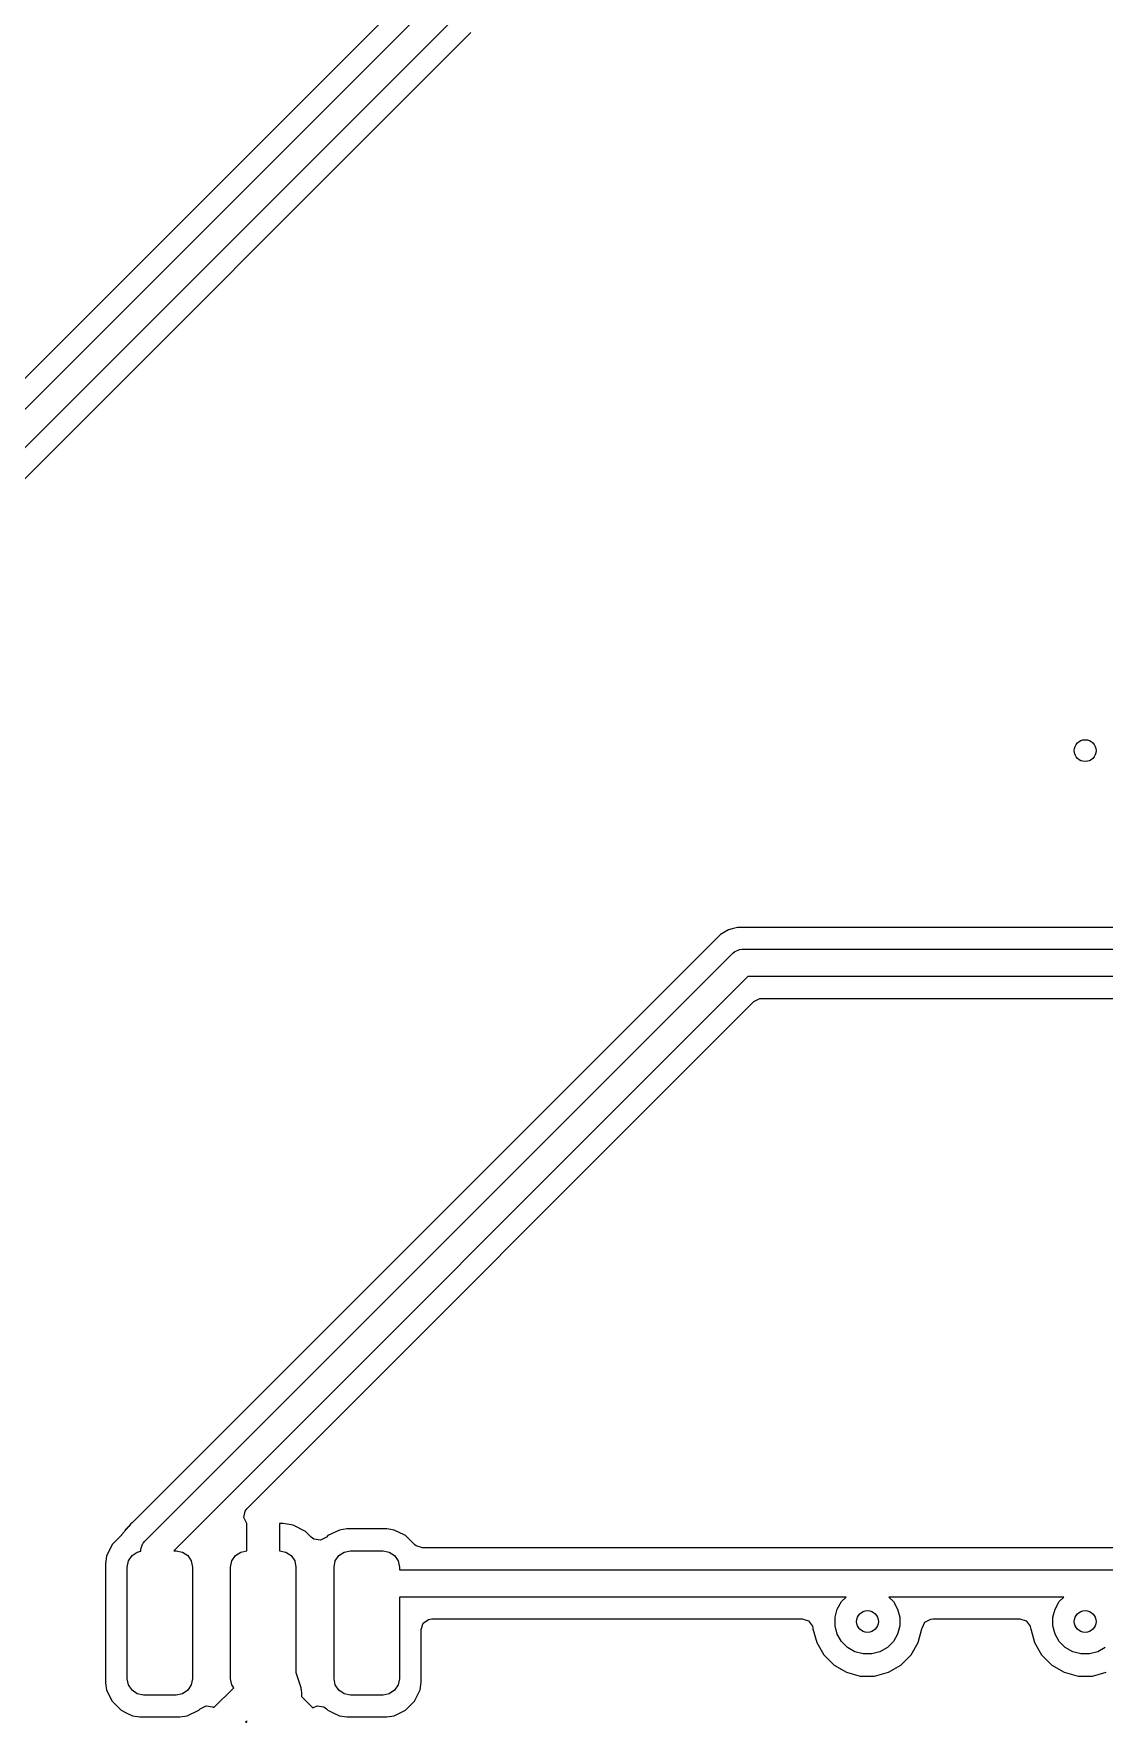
# Model space of a CAD drawing. Header units: millimetres. Extents: x 103.8 to 193.7, y -116.2 to -61.3.
# Drawn here: x 118.09 to 127.92, y -97.67 to -82.16 of the extents above; entities that cross this region are included whole.
import ezdxf

# ---------------------------------------------------------------- set-up
doc = ezdxf.new("R2010")
doc.units = ezdxf.units.MM
doc.layers.add('F.Cu', color=13, linetype='CONTINUOUS', true_color=0xc83434)

msp = doc.modelspace()

# ---------------------------------------------------------------- linework, layer by layer
at = {"layer": 'F.Cu', "linetype": 'CONTINUOUS'}
for p, q in [((121.800142, -81.539531), (113.639531, -89.700142)), ((113.811612, -89.811612), (121.911612, -81.711612)), ((122.051776, -81.925), (114.025, -89.951776)), ((114.804827, -89.455498), (122.105831, -82.154496)), ((124.474356, -90.396683), (124.400142, -90.439531)), ((124.506478, -90.388076), (124.474356, -90.396683)), ((124.557147, -90.3745), (124.506478, -90.388076)), ((124.642853, -90.3745), (124.557147, -90.3745)), ((129.376679, -90.3745), (124.642853, -90.3745)), ((124.400141, -90.439532), (118.9979, -95.841771)), ((124.400142, -90.439531), (124.400141, -90.439532)), ((124.562478, -90.582843), (124.575613, -90.577402)), ((124.575613, -90.577402), (124.575614, -90.577402)), ((124.575614, -90.577402), (124.6, -90.575)), ((124.6, -90.575), (129.50759, -90.575)), ((119.111612, -96.011612), (124.511611, -90.611612)), ((124.511611, -90.611612), (124.530553, -90.596067)), ((124.530553, -90.596067), (124.530554, -90.596066)), ((124.530554, -90.596066), (124.562478, -90.582843)), ((124.651777, -90.825), (119.376776, -96.1)), ((129.462171, -90.825), (124.651777, -90.825)), ((124.705831, -91.054496), (124.760348, -91.026719)), ((124.760348, -91.026719), (124.775835, -91.0255)), ((124.775835, -91.0255), (129.276679, -91.0255)), ((120.050159, -95.710166), (124.705831, -91.054496)), ((118.9979, -95.841771), (118.98372, -95.853527)), ((120.022388, -95.795652), (120.031959, -95.735219)), ((120.049999, -95.849838), (120.022388, -95.795652)), ((120.031959, -95.735219), (120.050159, -95.710166)), ((120.049999, -96.1), (120.049999, -95.849838)), ((120.35, -95.85), (120.349999, -95.850001)), ((120.349999, -95.850001), (120.349999, -96.1)), ((120.381483, -95.85), (120.35, -95.85)), ((120.475146, -95.864835), (120.381483, -95.85)), ((118.854985, -95.999333), (118.8108, -96.043518)), ((118.893516, -95.960802), (118.854985, -95.999333)), ((118.893517, -95.960801), (118.893516, -95.960802)), ((118.899316, -95.955003), (118.893517, -95.960801)), ((118.923168, -95.924598), (118.898376, -95.954063)), ((118.898376, -95.954063), (118.899316, -95.955003)), ((118.925232, -95.920306), (118.923168, -95.924598)), ((118.925233, -95.920305), (118.925232, -95.920306)), ((118.927302, -95.917898), (118.925233, -95.920305)), ((118.93795, -95.902882), (118.927302, -95.917898)), ((118.939533, -95.90014), (118.93795, -95.902882)), ((118.958526, -95.881146), (118.939533, -95.90014)), ((118.96359, -95.875684), (118.958526, -95.881146)), ((118.981097, -95.855319), (118.96359, -95.875684)), ((118.981105, -95.855311), (118.981097, -95.855319)), ((118.98372, -95.853527), (118.981105, -95.855311)), ((120.47515, -95.864836), (120.475146, -95.864835)), ((120.588042, -95.922358), (120.47515, -95.864836)), ((120.639997, -95.974313), (120.588042, -95.922358)), ((120.665054, -95.992517), (120.639997, -95.974313)), ((120.725485, -96.002091), (120.665054, -95.992517)), ((120.780003, -95.974314), (120.725485, -96.002091)), ((120.793513, -95.960803), (120.780003, -95.974314)), ((120.793517, -95.960801), (120.793513, -95.960803)), ((120.898603, -95.909427), (120.793517, -95.960801)), ((120.932672, -95.904463), (120.898603, -95.909427)), ((120.966739, -95.8995), (120.932672, -95.904463)), ((121.333259, -95.8995), (120.966739, -95.8995)), ((121.372229, -95.905178), (121.333259, -95.8995)), ((121.401394, -95.909427), (121.372229, -95.905178)), ((121.492697, -95.954063), (121.401394, -95.909427)), ((121.506482, -95.960802), (121.492697, -95.954063)), ((121.589197, -96.043517), (121.506482, -95.960802)), ((118.759426, -96.148607), (118.749499, -96.21674)), ((118.8108, -96.043518), (118.759426, -96.148604)), ((118.759426, -96.148604), (118.759426, -96.148607)), ((118.961417, -96.192597), (118.993933, -96.143934)), ((118.993933, -96.143934), (119.042596, -96.111418)), ((119.042596, -96.111418), (119.075457, -96.104881)), ((119.075457, -96.104881), (119.075914, -96.084909)), ((119.075914, -96.084909), (119.077402, -96.080378)), ((119.077402, -96.075613), (119.084963, -96.057359)), ((119.077402, -96.080378), (119.077402, -96.075613)), ((119.084963, -96.057359), (119.091134, -96.038573)), ((119.091134, -96.038573), (119.094243, -96.034955)), ((119.094243, -96.034955), (119.096067, -96.030554)), ((119.096067, -96.030554), (119.111612, -96.011612)), ((119.376776, -96.1), (119.399999, -96.1)), ((119.399999, -96.1), (119.457402, -96.111418)), ((119.457402, -96.111418), (119.506065, -96.143934)), ((119.506065, -96.143934), (119.538581, -96.192597)), ((119.911417, -96.192597), (119.943933, -96.143934)), ((119.943933, -96.143934), (119.992596, -96.111418)), ((119.992596, -96.111418), (120.049999, -96.1)), ((120.349999, -96.1), (120.407402, -96.111418)), ((120.407402, -96.111418), (120.456065, -96.143934)), ((120.456065, -96.143934), (120.488581, -96.192597)), ((120.861417, -96.192597), (120.893933, -96.143934)), ((120.893933, -96.143934), (120.942596, -96.111418)), ((120.942596, -96.111418), (120.999999, -96.1)), ((120.999999, -96.1), (121.299999, -96.1)), ((121.299999, -96.1), (121.357402, -96.111418)), ((121.357402, -96.111418), (121.406065, -96.143934)), ((121.406065, -96.143934), (121.438581, -96.192597)), ((121.589197, -96.043518), (121.589197, -96.043517)), ((121.591183, -96.045504), (121.589197, -96.043518)), ((121.602996, -96.055593), (121.591183, -96.045504)), ((121.661187, -96.0745), (121.602996, -96.055593)), ((125.774521, -96.0745), (121.661187, -96.0745)), ((125.786363, -96.073789), (125.774521, -96.0745)), ((125.803611, -96.07171), (125.786363, -96.073789)), ((125.816169, -96.073505), (125.803611, -96.07171)), ((125.83017, -96.0745), (125.816169, -96.073505)), ((127.774521, -96.0745), (125.83017, -96.0745)), ((127.786363, -96.073789), (127.774521, -96.0745)), ((127.803611, -96.07171), (127.786363, -96.073789)), ((127.816169, -96.073505), (127.803611, -96.07171)), ((127.83017, -96.0745), (127.816169, -96.073505)), ((129.774521, -96.0745), (127.83017, -96.0745)), ((118.749499, -96.21674), (118.749499, -97.30826)), ((118.949999, -96.25), (118.961417, -96.192597)), ((118.949999, -97.275), (118.949999, -96.25)), ((119.538581, -96.192597), (119.549999, -96.25)), ((119.549999, -96.25), (119.549999, -97.275)), ((119.899999, -96.25), (119.911417, -96.192597)), ((119.899999, -97.275), (119.899999, -96.25)), ((120.488581, -96.192597), (120.499999, -96.25)), ((120.499999, -96.25), (120.499999, -97.217645)), ((120.849999, -96.25), (120.861417, -96.192597)), ((120.849999, -97.275), (120.849999, -96.25)), ((121.438581, -96.192597), (121.449999, -96.25)), ((121.449999, -96.25), (121.449999, -96.275)), ((121.449999, -96.275), (133.148223, -96.275)), ((125.554366, -96.525), (121.449999, -96.525)), ((121.449999, -96.525), (121.449999, -97.275)), ((125.472836, -96.635195), (125.511994, -96.567372)), ((125.511994, -96.567372), (125.554366, -96.525)), ((127.554366, -96.525), (125.945634, -96.525)), ((125.945634, -96.525), (125.988006, -96.567372)), ((125.988006, -96.567372), (126.027164, -96.635195)), ((127.472836, -96.635195), (127.511994, -96.567372)), ((127.511994, -96.567372), (127.554366, -96.525)), ((121.650499, -96.8245), (121.669406, -96.766309)), ((121.669406, -96.766309), (121.718906, -96.730345)), ((121.718906, -96.730345), (121.749499, -96.7255)), ((121.749499, -96.7255), (125.150779, -96.7255)), ((125.150779, -96.7255), (125.20897, -96.744407)), ((125.20897, -96.744407), (125.244934, -96.793907)), ((125.452567, -96.710842), (125.472836, -96.635195)), ((125.452567, -96.789158), (125.452567, -96.710842)), ((126.027164, -96.635195), (126.047433, -96.710842)), ((126.047433, -96.710842), (126.047433, -96.789158)), ((126.251068, -96.811577), (126.27741, -96.756352)), ((126.27741, -96.756352), (126.331181, -96.727158)), ((126.331181, -96.727158), (126.349221, -96.7255)), ((126.349221, -96.7255), (127.150779, -96.7255)), ((127.150779, -96.7255), (127.20897, -96.744407)), ((127.20897, -96.744407), (127.244934, -96.793907)), ((127.452567, -96.710842), (127.472836, -96.635195)), ((127.452567, -96.789158), (127.452567, -96.710842)), ((121.650499, -97.30826), (121.650499, -96.8245)), ((125.244934, -96.793907), (125.248932, -96.811577)), ((125.248932, -96.811577), (125.249499, -96.815889)), ((125.249499, -96.815889), (125.283609, -96.94319)), ((125.472836, -96.864805), (125.452567, -96.789158)), ((125.511994, -96.932628), (125.472836, -96.864805)), ((125.567372, -96.988006), (125.511994, -96.932628)), ((125.988006, -96.932628), (125.932628, -96.988006)), ((126.027164, -96.864805), (125.988006, -96.932628)), ((126.047433, -96.789158), (126.027164, -96.864805)), ((126.216392, -96.943186), (126.2505, -96.815892)), ((126.2505, -96.815889), (126.251068, -96.811577)), ((126.2505, -96.815892), (126.2505, -96.815889)), ((127.244934, -96.793907), (127.248932, -96.811577)), ((127.248932, -96.811577), (127.249499, -96.815889)), ((127.249499, -96.815889), (127.283609, -96.94319)), ((127.472836, -96.864805), (127.452567, -96.789158)), ((127.511994, -96.932628), (127.472836, -96.864805)), ((127.567372, -96.988006), (127.511994, -96.932628)), ((125.283609, -96.94319), (125.349496, -97.057309)), ((125.349496, -97.057309), (125.349498, -97.057311)), ((125.349498, -97.057311), (125.3495, -97.057314)), ((125.3495, -97.057314), (125.442686, -97.1505)), ((125.635195, -97.027164), (125.567372, -96.988006)), ((125.710842, -97.047433), (125.635195, -97.027164)), ((125.789158, -97.047433), (125.710842, -97.047433)), ((125.864805, -97.027164), (125.789158, -97.047433)), ((125.932628, -96.988006), (125.864805, -97.027164)), ((126.057314, -97.1505), (126.1505, -97.057314)), ((126.1505, -97.057314), (126.150503, -97.057309)), ((126.150503, -97.057309), (126.21639, -96.94319)), ((126.21639, -96.943188), (126.216392, -96.943186)), ((126.21639, -96.94319), (126.21639, -96.943188)), ((127.283609, -96.94319), (127.349496, -97.057309)), ((127.349496, -97.057309), (127.349498, -97.057311)), ((127.349498, -97.057311), (127.3495, -97.057314)), ((127.3495, -97.057314), (127.442686, -97.1505)), ((127.635195, -97.027164), (127.567372, -96.988006)), ((127.710842, -97.047433), (127.635195, -97.027164)), ((127.789158, -97.047433), (127.710842, -97.047433)), ((127.864805, -97.027164), (127.789158, -97.047433)), ((127.932628, -96.988006), (127.864805, -97.027164)), ((120.499999, -97.217645), (120.543122, -97.355099)), ((125.442686, -97.1505), (125.442688, -97.150501)), ((125.442688, -97.150501), (125.44269, -97.150503)), ((125.44269, -97.150503), (125.55681, -97.21639)), ((125.55681, -97.21639), (125.556808, -97.21639)), ((125.556808, -97.21639), (125.556812, -97.216391)), ((125.556812, -97.216391), (125.556814, -97.216392)), ((125.556814, -97.216392), (125.684108, -97.2505)), ((125.815892, -97.2505), (125.943186, -97.216392)), ((125.943186, -97.216392), (125.943188, -97.21639)), ((125.943188, -97.21639), (125.94319, -97.21639)), ((125.94319, -97.21639), (126.057309, -97.150503)), ((126.057309, -97.150502), (126.057314, -97.1505)), ((126.057309, -97.150503), (126.057309, -97.150502)), ((127.442686, -97.1505), (127.442688, -97.150501)), ((127.442688, -97.150501), (127.44269, -97.150503)), ((127.44269, -97.150503), (127.55681, -97.21639)), ((127.55681, -97.21639), (127.556808, -97.21639)), ((127.556808, -97.21639), (127.556812, -97.216391)), ((127.556812, -97.216391), (127.556814, -97.216392)), ((127.556814, -97.216392), (127.684108, -97.2505)), ((127.815892, -97.2505), (127.943186, -97.216392)), ((118.749499, -97.30826), (118.754041, -97.339435)), ((118.754041, -97.339435), (118.759426, -97.376395)), ((118.759426, -97.376395), (118.800526, -97.460466)), ((118.961417, -97.332403), (118.949999, -97.275)), ((118.993933, -97.381066), (118.961417, -97.332403)), ((119.042596, -97.413582), (118.993933, -97.381066)), ((119.506065, -97.381066), (119.457402, -97.413582)), ((119.538581, -97.332403), (119.506065, -97.381066)), ((119.549999, -97.275), (119.538581, -97.332403)), ((119.746783, -97.541084), (119.92906, -97.358807)), ((119.911417, -97.332403), (119.899999, -97.275)), ((119.92906, -97.358807), (119.911417, -97.332403)), ((120.543122, -97.355099), (120.545643, -97.367176)), ((120.545643, -97.367176), (120.547118, -97.370736)), ((120.547118, -97.370736), (120.54777, -97.377364)), ((120.54777, -97.377364), (120.549132, -97.383884)), ((120.549132, -97.383884), (120.54879, -97.387721)), ((120.54879, -97.387721), (120.55, -97.4)), ((120.55, -97.4), (120.55, -97.437868)), ((120.861417, -97.332403), (120.849999, -97.275)), ((120.893933, -97.381066), (120.861417, -97.332403)), ((120.942596, -97.413582), (120.893933, -97.381066)), ((121.406065, -97.381066), (121.357402, -97.413582)), ((121.438581, -97.332403), (121.406065, -97.381066)), ((121.449999, -97.275), (121.438581, -97.332403)), ((121.589197, -97.481483), (121.640572, -97.376393)), ((121.640572, -97.376393), (121.650499, -97.30826)), ((125.684108, -97.2505), (125.68411, -97.2505)), ((125.68411, -97.2505), (125.81589, -97.2505)), ((125.81589, -97.2505), (125.815892, -97.2505)), ((127.684108, -97.2505), (127.68411, -97.2505)), ((127.68411, -97.2505), (127.81589, -97.2505)), ((127.81589, -97.2505), (127.815892, -97.2505)), ((118.800526, -97.460466), (118.810801, -97.481483)), ((118.810801, -97.481483), (118.893516, -97.564198)), ((119.099999, -97.425), (119.042596, -97.413582)), ((119.399999, -97.425), (119.099999, -97.425)), ((119.457402, -97.413582), (119.399999, -97.425)), ((119.606482, -97.564198), (119.619993, -97.550686)), ((119.619993, -97.550686), (119.674506, -97.522909)), ((119.674506, -97.522909), (119.734939, -97.532479)), ((119.734939, -97.532479), (119.746783, -97.541084)), ((120.55, -97.437868), (120.655115, -97.542983)), ((120.655115, -97.542983), (120.694513, -97.522909)), ((120.694513, -97.522909), (120.754945, -97.53248)), ((120.754945, -97.53248), (120.780001, -97.550683)), ((120.780001, -97.550683), (120.793516, -97.564198)), ((120.999999, -97.425), (120.942596, -97.413582)), ((121.299999, -97.425), (120.999999, -97.425)), ((121.357402, -97.413582), (121.299999, -97.425)), ((121.506482, -97.564198), (121.589197, -97.481483)), ((118.893516, -97.564198), (118.947284, -97.590483)), ((118.947284, -97.590483), (118.998603, -97.615572)), ((118.998603, -97.615572), (118.998604, -97.615572)), ((118.998604, -97.615572), (118.998606, -97.615573)), ((118.998606, -97.615573), (119.066739, -97.6255)), ((119.066739, -97.6255), (119.066742, -97.6255)), ((119.066742, -97.6255), (119.433256, -97.6255)), ((119.433256, -97.6255), (119.433259, -97.6255)), ((119.433259, -97.6255), (119.501392, -97.615573)), ((119.501392, -97.615573), (119.606482, -97.564198)), ((120.049999, -97.662133), (120.037133, -97.674999)), ((120.037133, -97.674999), (120.049998, -97.674999)), ((120.049998, -97.674999), (120.049999, -97.674998)), ((120.049999, -97.674998), (120.049999, -97.662133)), ((120.793516, -97.564198), (120.847284, -97.590483)), ((120.847284, -97.590483), (120.898603, -97.615572)), ((120.898603, -97.615572), (120.898604, -97.615572)), ((120.898604, -97.615572), (120.898606, -97.615573)), ((120.898606, -97.615573), (120.966739, -97.6255)), ((120.966739, -97.6255), (120.966742, -97.6255)), ((120.966742, -97.6255), (121.333256, -97.6255)), ((121.333256, -97.6255), (121.333259, -97.6255)), ((121.333259, -97.6255), (121.401392, -97.615573)), ((121.401392, -97.615573), (121.506482, -97.564198))]:
    msp.add_line(p, q, dxfattribs=at)
at = {"layer": 'F.Cu'}
for centre in [(127.75, -88.75), (127.75, -88.75), (125.75, -96.75), (125.75, -96.75), (127.75, -96.75), (127.75, -96.75)]:
    msp.add_circle(centre, 0.1, dxfattribs=at)

doc.saveas('drawing.dxf')
